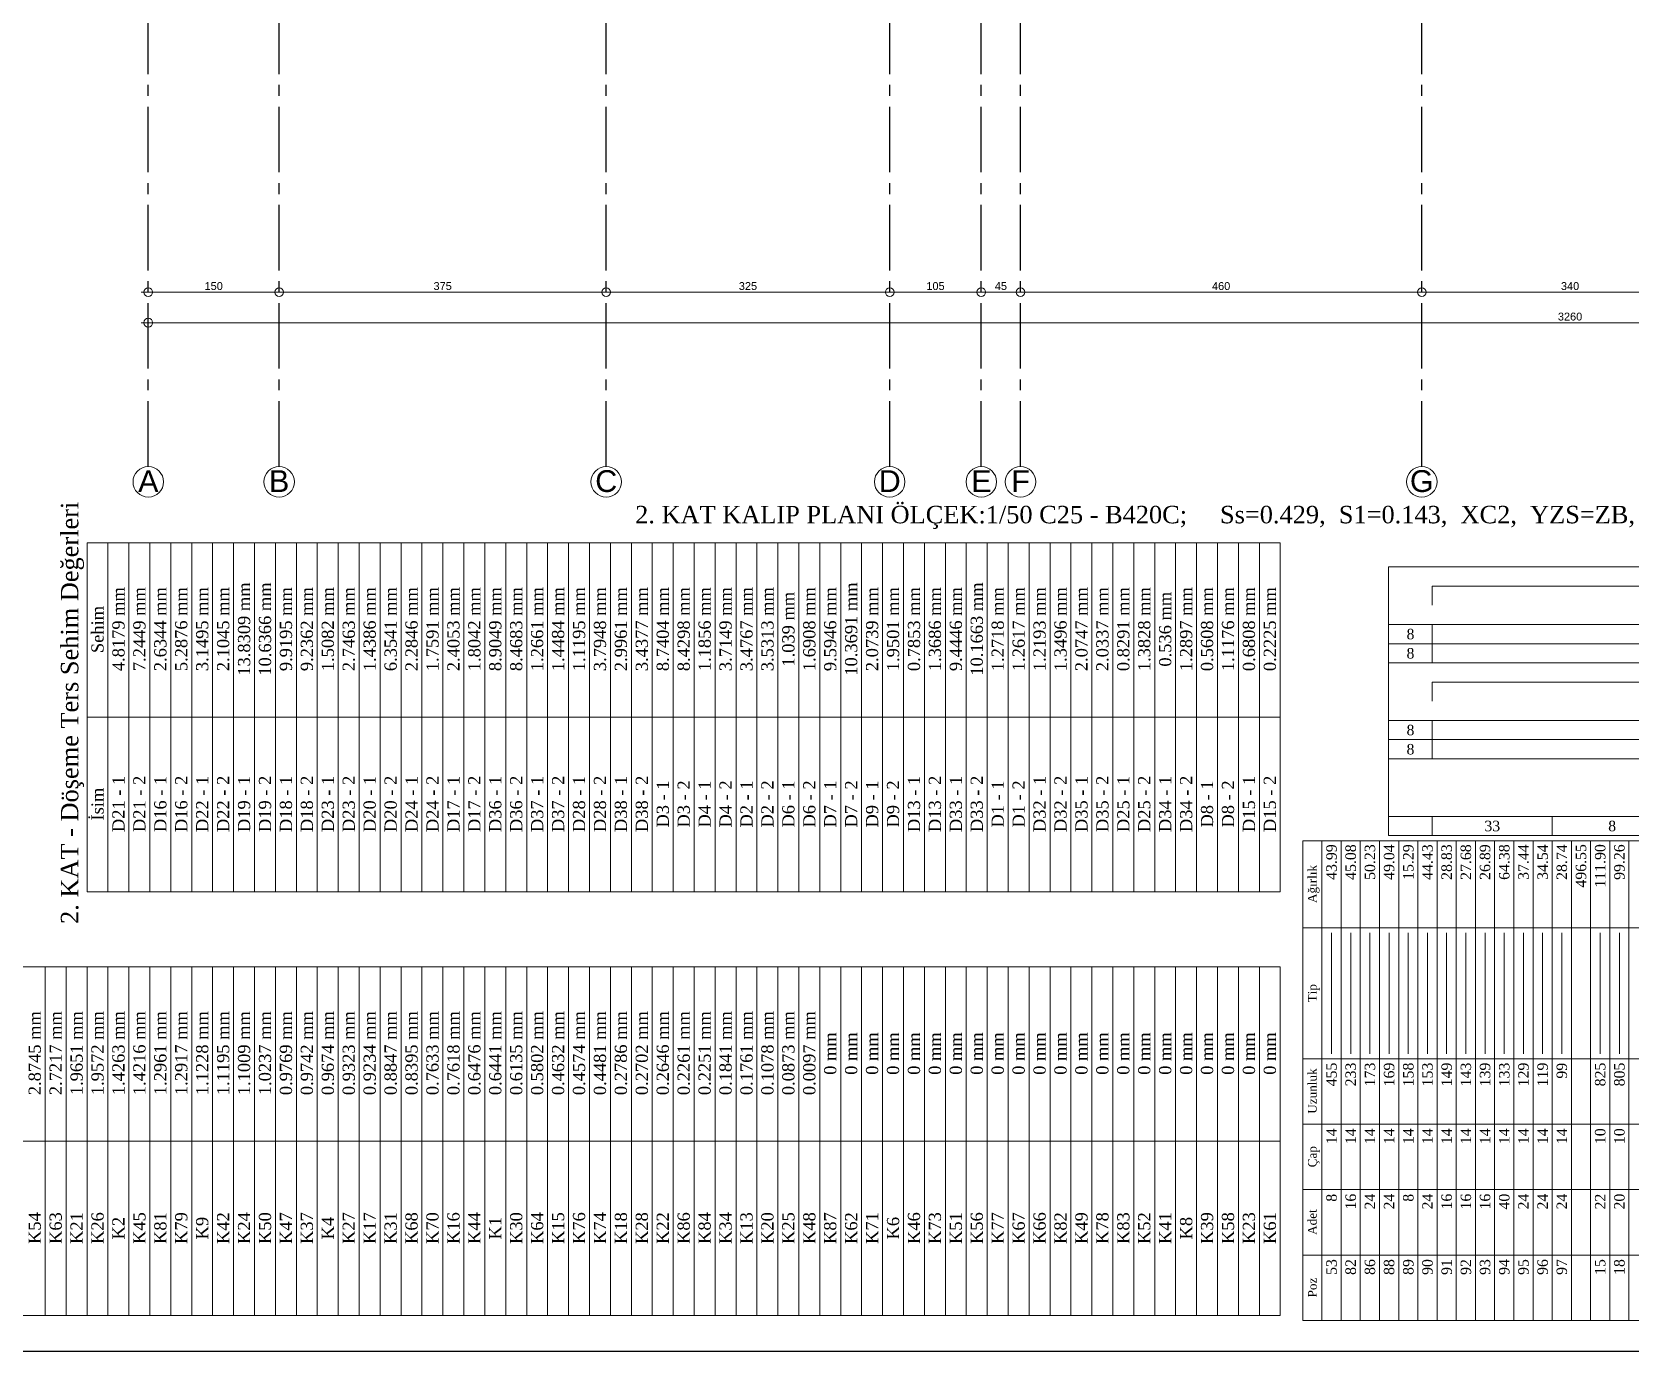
# Model space of a CAD drawing. Header units: millimetres. Extents: x 2232 to 85269, y -3593 to 5869.
# Drawn here: x 55602 to 57435, y 1369 to 2881 of the extents above; entities that cross this region are included whole.
import ezdxf

# ---------------------------------------------------------------- set-up
doc = ezdxf.new("R2010")
doc.units = ezdxf.units.MM
doc.linetypes.add('CENTER2', pattern=[112.5, 75, -12.5, 12.5, -12.5])
doc.linetypes.add('DASHDOT2', pattern=[12.7, 6.35, -3.175, 0, -3.175])
doc.layers.add('aks', color=251, linetype='DASHDOT2', lineweight=35)
for name, color, linetype in [('Donatı Metraj Tablosu', 7, 'Continuous'), ('Standart', 7, 'Continuous'), ('Ölçülendirme', 7, 'Continuous')]:
    doc.layers.add(name, color=color, linetype=linetype)
doc.styles.add('arial_1_18', font='arial.ttf', dxfattribs={"height": 0.2})
doc.styles.add('symbol_1_18', font='symbol.ttf', dxfattribs={"height": 0.2})
doc.styles.add('times new roman_1_18', font='times.ttf', dxfattribs={"height": 0.2})

# ---------------------------------------------------------------- blocks, each defined once
blk = doc.blocks.new('IDE539Entity3895')
at = {"layer": 'aks', "color": 251, "linetype": 'CENTER2', "lineweight": -3}
blk.add_lwpolyline([(955, -528), (955, 0)], dxfattribs=at)
blk = doc.blocks.new('IDE539Entity3898')
at = {"layer": 'aks', "color": 30, "linetype": 'Continuous', "lineweight": 5}
blk.add_circle((955, -545.5), 17.5, dxfattribs=at)
blk = doc.blocks.new('IDE539Entity3899')
at = {"layer": 'aks', "color": 1, "linetype": 'Continuous', "lineweight": 5, "style": 'arial_1_18'}
blk.add_text('E', height=25, dxfattribs=at).set_placement((943.4, -557.1))
blk = doc.blocks.new('IDE539Entity3944')
at = {"layer": 'aks', "color": 251, "linetype": 'CENTER2', "lineweight": -3}
blk.add_lwpolyline([(1460, -528), (1460, 0)], dxfattribs=at)
blk = doc.blocks.new('IDE539Entity3947')
at = {"layer": 'aks', "color": 30, "linetype": 'Continuous', "lineweight": 5}
blk.add_circle((1460, -545.5), 17.5, dxfattribs=at)
blk = doc.blocks.new('IDE539Entity3948')
at = {"layer": 'aks', "color": 1, "linetype": 'Continuous', "lineweight": 5, "style": 'arial_1_18'}
blk.add_text('G', height=25, dxfattribs=at).set_placement((1446.4, -557.1))
blk = doc.blocks.new('IDE539Entity3951')
at = {"layer": 'aks', "color": 251, "linetype": 'CENTER2', "lineweight": -3}
blk.add_lwpolyline([(850, -528), (850, 0)], dxfattribs=at)
blk = doc.blocks.new('IDE539Entity3954')
at = {"layer": 'aks', "color": 30, "linetype": 'Continuous', "lineweight": 5}
blk.add_circle((850, -545.5), 17.5, dxfattribs=at)
blk = doc.blocks.new('IDE539Entity3955')
at = {"layer": 'aks', "color": 1, "linetype": 'Continuous', "lineweight": 5, "style": 'arial_1_18'}
blk.add_text('D', height=25, dxfattribs=at).set_placement((837.4, -557.1))
blk = doc.blocks.new('IDE539Entity3958')
at = {"layer": 'aks', "color": 251, "linetype": 'CENTER2', "lineweight": -3}
blk.add_lwpolyline([(1000, -528), (1000, 0)], dxfattribs=at)
blk = doc.blocks.new('IDE539Entity3961')
at = {"layer": 'aks', "color": 30, "linetype": 'Continuous', "lineweight": 5}
blk.add_circle((1000, -545.5), 17.5, dxfattribs=at)
blk = doc.blocks.new('IDE539Entity3962')
at = {"layer": 'aks', "color": 1, "linetype": 'Continuous', "lineweight": 5, "style": 'arial_1_18'}
blk.add_text('F', height=25, dxfattribs=at).set_placement((989.3, -557.1))
blk = doc.blocks.new('IDE539Entity3965')
at = {"layer": 'aks', "color": 251, "linetype": 'CENTER2', "lineweight": -3}
blk.add_lwpolyline([(525, -528), (525, 0)], dxfattribs=at)
blk = doc.blocks.new('IDE539Entity3968')
at = {"layer": 'aks', "color": 30, "linetype": 'Continuous', "lineweight": 5}
blk.add_circle((525, -545.5), 17.5, dxfattribs=at)
blk = doc.blocks.new('IDE539Entity3969')
at = {"layer": 'aks', "color": 1, "linetype": 'Continuous', "lineweight": 5, "style": 'arial_1_18'}
blk.add_text('C', height=25, dxfattribs=at).set_placement((512.4, -557.1))
blk = doc.blocks.new('IDE539Entity4028')
at = {"layer": 'aks', "color": 251, "linetype": 'CENTER2', "lineweight": -3}
blk.add_lwpolyline([(0, -528), (0, 0)], dxfattribs=at)
blk = doc.blocks.new('IDE539Entity4031')
at = {"layer": 'aks', "color": 30, "linetype": 'Continuous', "lineweight": 5}
blk.add_circle((0, -545.5), 17.5, dxfattribs=at)
blk = doc.blocks.new('IDE539Entity4032')
at = {"layer": 'aks', "color": 1, "linetype": 'Continuous', "lineweight": 5, "style": 'arial_1_18'}
blk.add_text('A', height=25, dxfattribs=at).set_placement((-11.6, -557.1))
blk = doc.blocks.new('IDE539Entity4035')
at = {"layer": 'aks', "color": 251, "linetype": 'CENTER2', "lineweight": -3}
blk.add_lwpolyline([(150, -528), (150, 0)], dxfattribs=at)
blk = doc.blocks.new('IDE539Entity4038')
at = {"layer": 'aks', "color": 30, "linetype": 'Continuous', "lineweight": 5}
blk.add_circle((150, -545.5), 17.5, dxfattribs=at)
blk = doc.blocks.new('IDE539Entity4039')
at = {"layer": 'aks', "color": 1, "linetype": 'Continuous', "lineweight": 5, "style": 'arial_1_18'}
blk.add_text('B', height=25, dxfattribs=at).set_placement((138.4, -557.1))
blk = doc.blocks.new('IDE539Entity5143')
at = {"layer": 'Ölçülendirme', "color": 1, "linetype": 'Continuous', "lineweight": 5}
for points in [[(-8, -328), (3268, -328)], [(-8, -363), (3268, -363)]]:
    blk.add_lwpolyline(points, dxfattribs=at)
for centre in [(0, -328), (150, -328), (525, -328), (850, -328), (955, -328), (1000, -328), (1460, -328), (0, -363)]:
    blk.add_circle(centre, 5, dxfattribs=at)
at = {"layer": 'Ölçülendirme', "color": 1, "linetype": 'Continuous', "lineweight": 5, "style": 'arial_1_18'}
for s, p in [('150', (64.5, -325.5)), ('375', (327, -325.5)), ('325', (677, -325.5)), ('105', (892, -325.5)), ('45', (970.5, -325.5)), ('460', (1219.5, -325.5)), ('340', (1619.5, -325.5)), ('3260', (1616, -360.5))]:
    blk.add_text(s, height=9, dxfattribs=at).set_placement(p)
blk = doc.blocks.new('IDE539Entity5150')
at = {"layer": 'Donatı Metraj Tablosu', "color": 1, "linetype": 'Continuous', "lineweight": 5}
for points in [[(3938, 1616), (4488, 1616)], [(3938, 1616), (3938, -628)], [(4013, 1616), (4013, -584)], [(4088, 1616), (4088, -584)], [(4163, 1616), (4163, -584)], [(4238, 1616), (4238, -584)], [(4388, 1616), (4388, -584)], [(4488, 1616), (4488, -628)], [(3938, 1594), (4488, 1594)], [(4243.5, 1583), (4382.5, 1583)], [(3938, 1572), (4488, 1572)], [(4243.5, 1561), (4382.5, 1561)], [(3938, 1550), (4488, 1550)], [(4243.5, 1539), (4382.5, 1539)], [(3938, 1528), (4488, 1528)], [(3938, 1506), (4488, 1506)], [(4243.5, 1517), (4382.5, 1517)], [(3938, 1484), (4488, 1484)], [(4243.5, 1495), (4382.5, 1495)], [(4243.5, 1473), (4382.5, 1473)], [(3938, 1462), (4488, 1462)], [(4243.5, 1451), (4382.5, 1451)], [(3938, 1440), (4488, 1440)], [(3938, 1418), (4488, 1418)], [(4243.5, 1429), (4382.5, 1429)], [(3938, 1396), (4488, 1396)], [(4243.5, 1407), (4382.5, 1407)], [(4243.5, 1385), (4382.5, 1385)], [(3938, 1374), (4488, 1374)], [(4243.5, 1363), (4382.5, 1363)], [(3938, 1352), (4488, 1352)], [(4243.5, 1341), (4382.5, 1341)], [(3938, 1330), (4488, 1330)], [(3938, 1308), (4488, 1308)], [(4243.5, 1319), (4382.5, 1319)], [(3938, 1286), (4488, 1286)], [(4243.5, 1275), (4382.5, 1275)], [(3938, 1264), (4488, 1264)], [(4243.5, 1253), (4382.5, 1253)], [(3938, 1242), (4488, 1242)]]:
    blk.add_lwpolyline(points, dxfattribs=at)
at = {"layer": 'Donatı Metraj Tablosu', "color": 1, "linetype": 'Continuous', "lineweight": 5, "style": 'times new roman_1_18'}
for s, height, p in [('Poz', 10, (3964.4, 1600)), ('Adet', 10, (4036.1, 1600)), ('Çap', 10, (4113.6, 1600)), ('Uzunluk', 10, (4175, 1600)), ('Tip', 10, (4302.7, 1600)), ('Ağırlık', 10, (4416.6, 1600)), ('53', 12, (3990.2, 1577)), ('8', 12, (4074.1, 1577)), ('14', 12, (4140.2, 1577)), ('455', 12, (4206.4, 1577)), ('43.99', 12, (4443.1, 1577)), ('82', 12, (3990.2, 1555)), ('16', 12, (4065.2, 1555)), ('14', 12, (4140.2, 1555)), ('233', 12, (4206.4, 1555)), ('45.08', 12, (4443.1, 1555)), ('86', 12, (3990.2, 1533)), ('24', 12, (4065.2, 1533)), ('14', 12, (4140.2, 1533)), ('173', 12, (4206.4, 1533)), ('50.23', 12, (4443.1, 1533)), ('88', 12, (3990.2, 1511)), ('24', 12, (4065.2, 1511)), ('14', 12, (4140.2, 1511)), ('169', 12, (4206.4, 1511)), ('49.04', 12, (4443.1, 1511)), ('89', 12, (3990.2, 1489)), ('8', 12, (4074.1, 1489)), ('14', 12, (4140.2, 1489)), ('158', 12, (4206.4, 1489)), ('15.29', 12, (4443.1, 1489)), ('90', 12, (3990.2, 1467)), ('24', 12, (4065.2, 1467)), ('14', 12, (4140.2, 1467)), ('153', 12, (4206.4, 1467)), ('44.43', 12, (4443.1, 1467)), ('91', 12, (3990.2, 1445)), ('16', 12, (4065.2, 1445)), ('14', 12, (4140.2, 1445)), ('149', 12, (4206.4, 1445)), ('28.83', 12, (4443.1, 1445)), ('92', 12, (3990.2, 1423)), ('16', 12, (4065.2, 1423)), ('14', 12, (4140.2, 1423)), ('143', 12, (4206.4, 1423)), ('27.68', 12, (4443.1, 1423)), ('93', 12, (3990.2, 1401)), ('16', 12, (4065.2, 1401)), ('14', 12, (4140.2, 1401)), ('139', 12, (4206.4, 1401)), ('26.89', 12, (4443.1, 1401)), ('94', 12, (3990.2, 1379)), ('40', 12, (4065.2, 1379)), ('14', 12, (4140.2, 1379)), ('133', 12, (4206.4, 1379)), ('64.38', 12, (4443.1, 1379)), ('95', 12, (3990.2, 1357)), ('24', 12, (4065.2, 1357)), ('14', 12, (4140.2, 1357)), ('129', 12, (4206.4, 1357)), ('37.44', 12, (4443.1, 1357)), ('96', 12, (3990.2, 1335)), ('24', 12, (4065.2, 1335)), ('14', 12, (4140.2, 1335)), ('119', 12, (4206.4, 1335)), ('34.54', 12, (4443.1, 1335)), ('97', 12, (3990.2, 1313)), ('24', 12, (4065.2, 1313)), ('14', 12, (4140.2, 1313)), ('99', 12, (4215.2, 1313)), ('28.74', 12, (4443.1, 1313)), ('496.55', 12, (4434.2, 1291)), ('15', 12, (3990.2, 1269)), ('22', 12, (4065.2, 1269)), ('10', 12, (4140.2, 1269)), ('825', 12, (4206.4, 1269)), ('111.90', 12, (4434.2, 1269)), ('18', 12, (3990.2, 1247)), ('20', 12, (4065.2, 1247)), ('10', 12, (4140.2, 1247)), ('805', 12, (4206.4, 1247)), ('99.26', 12, (4443.1, 1247))]:
    blk.add_text(s, height=height, dxfattribs=at).set_placement(p)
blk = doc.blocks.new('IDE539Entity5153')
at = {"layer": 'Donatı Metraj Tablosu', "color": 1, "linetype": 'Continuous', "lineweight": 5}
for points in [[(5938, -320), (6688, -320)], [(5938, -320), (5938, -430)], [(6688, -320), (6688, -430)], [(5988, -342), (6538, -342)], [(5988, -342), (5988, -364)], [(5938, -386), (6688, -386)], [(5988, -386), (5988, -430)], [(6538, -386), (6538, -430)], [(5938, -408), (6688, -408)], [(5938, -430), (6688, -430)], [(5938, -430), (6688, -430)], [(5938, -430), (5938, -540)], [(6688, -430), (6688, -540)], [(5988, -452), (6538, -452)], [(5988, -452), (5988, -474)], [(6538, -452), (6538, -474)], [(5938, -496), (6688, -496)], [(5988, -496), (5988, -540)], [(6538, -496), (6538, -540)], [(5938, -518), (6688, -518)], [(5938, -540), (6688, -540)], [(5938, -540), (6688, -540)], [(5938, -540), (5938, -628)], [(6252, -556.5), (6283.4, -548.3)], [(6283.4, -548.3), (6275.8, -559.1)], [(6688, -540), (6688, -628)], [(6252, -556.5), (6252, -589.5)], [(6285, -556.5), (6275.7, -565.8)], [(6285, -589.5), (6285, -556.5)], [(6252, -589.5), (6285, -589.5)], [(5938, -606), (6688, -606)], [(5988, -606), (5988, -628)], [(6125.5, -606), (6125.5, -628)], [(6263, -606), (6263, -628)], [(6400.5, -606), (6400.5, -628)], [(6538, -606), (6538, -628)], [(5938, -628), (6688, -628)]]:
    blk.add_lwpolyline(points, dxfattribs=at)
for s, height, style, p in [('8', 12, 'times new roman_1_18', (5958.6, -403)), ('714', 12, 'times new roman_1_18', (6249.7, -403)), ('R1', 12, 'symbol_1_18', (6548, -403)), ('12F14', 12, 'symbol_1_18', (6629, -403)), ('8', 12, 'times new roman_1_18', (5958.6, -425)), ('534', 12, 'times new roman_1_18', (6249.7, -425)), ('R3', 12, 'symbol_1_18', (6548, -425)), ('12F14', 12, 'symbol_1_18', (6629, -425)), ('8', 12, 'times new roman_1_18', (5958.6, -513)), ('543', 12, 'times new roman_1_18', (6249.7, -513)), ('R2', 12, 'symbol_1_18', (6548, -513)), ('12F14', 12, 'symbol_1_18', (6629, -513)), ('8', 12, 'times new roman_1_18', (5958.6, -535)), ('438', 12, 'times new roman_1_18', (6249.7, -535)), ('R4', 12, 'symbol_1_18', (6548, -535)), ('12F14', 12, 'symbol_1_18', (6629, -535)), ('13', 9, 'times new roman_1_18', (6259.7, -574.8)), ('33', 12, 'times new roman_1_18', (6047.9, -623)), ('8', 12, 'times new roman_1_18', (6189.8, -623)), ('33', 12, 'times new roman_1_18', (6322.9, -623)), ('8', 12, 'times new roman_1_18', (6464.8, -623)), ('R5', 12, 'symbol_1_18', (6548, -623)), ('220F8', 12, 'symbol_1_18', (6629, -623))]:
    blk.add_text(s, height=height, dxfattribs=dict(at, style=style)).set_placement(p)
blk = doc.blocks.new('IDE539Entity5154')
at = {"layer": 'Donatı Metraj Tablosu', "color": 1, "linetype": 'Continuous', "lineweight": 5}
for points in [[(6738, 1244), (6738, -628)], [(6938, 1244), (6938, -628)], [(7138, 1244), (7138, -628)], [(6738, 788), (7138, 788)], [(6738, 764), (7138, 764)], [(6738, 740), (7138, 740)], [(6738, 716), (7138, 716)], [(6738, 692), (7138, 692)], [(6738, 668), (7138, 668)], [(6738, 644), (7138, 644)], [(6738, 620), (7138, 620)], [(6738, 596), (7138, 596)], [(6738, 572), (7138, 572)], [(6738, 548), (7138, 548)], [(6738, 524), (7138, 524)], [(6738, 500), (7138, 500)], [(6738, 476), (7138, 476)], [(6738, 452), (7138, 452)], [(6738, 428), (7138, 428)], [(6738, 404), (7138, 404)], [(6738, 380), (7138, 380)], [(6738, 356), (7138, 356)], [(6738, 332), (7138, 332)], [(6738, 308), (7138, 308)], [(6738, 284), (7138, 284)], [(6738, 260), (7138, 260)], [(6738, 236), (7138, 236)], [(6738, 212), (7138, 212)], [(6738, 188), (7138, 188)], [(6738, 164), (7138, 164)], [(6738, 140), (7138, 140)], [(6738, 116), (7138, 116)], [(6738, 92), (7138, 92)], [(6738, 68), (7138, 68)], [(6738, 44), (7138, 44)], [(6738, 20), (7138, 20)], [(6738, -4), (7138, -4)], [(6738, -28), (7138, -28)], [(6738, -52), (7138, -52)], [(6738, -76), (7138, -76)], [(6738, -100), (7138, -100)], [(6738, -124), (7138, -124)], [(6738, -148), (7138, -148)], [(6738, -172), (7138, -172)], [(6738, -196), (7138, -196)], [(6738, -220), (7138, -220)], [(6738, -244), (7138, -244)], [(6738, -268), (7138, -268)], [(6738, -292), (7138, -292)], [(6738, -316), (7138, -316)], [(6738, -340), (7138, -340)], [(6738, -364), (7138, -364)], [(6738, -388), (7138, -388)], [(6738, -412), (7138, -412)], [(6738, -436), (7138, -436)], [(6738, -460), (7138, -460)], [(6738, -484), (7138, -484)], [(6738, -508), (7138, -508)], [(6738, -532), (7138, -532)], [(6738, -556), (7138, -556)], [(6738, -580), (7138, -580)], [(6738, -604), (7138, -604)], [(6738, -628), (7138, -628)]]:
    blk.add_lwpolyline(points, dxfattribs=at)
at = {"layer": 'Donatı Metraj Tablosu', "color": 1, "linetype": 'Continuous', "lineweight": 5, "style": 'times new roman_1_18'}
for s, p in [('K54', (6820.2, 793)), ('2.8745 mm', (6990.8, 793)), ('K63', (6820.2, 769)), ('2.7217 mm', (6990.8, 769)), ('K21', (6820.2, 745)), ('1.9651 mm', (6990.8, 745)), ('K26', (6820.2, 721)), ('1.9572 mm', (6990.8, 721)), ('K2', (6825.4, 697)), ('1.4263 mm', (6990.8, 697)), ('K45', (6820.2, 673)), ('1.4216 mm', (6990.8, 673)), ('K81', (6820.2, 649)), ('1.2961 mm', (6990.8, 649)), ('K79', (6820.2, 625)), ('1.2917 mm', (6990.8, 625)), ('K9', (6825.4, 601)), ('1.1228 mm', (6990.8, 601)), ('K42', (6820.2, 577)), ('1.1195 mm', (6990.8, 577)), ('K24', (6820.2, 553)), ('1.1009 mm', (6990.8, 553)), ('K50', (6820.2, 529)), ('1.0237 mm', (6990.8, 529)), ('K47', (6820.2, 505)), ('0.9769 mm', (6990.8, 505)), ('K37', (6820.2, 481)), ('0.9742 mm', (6990.8, 481)), ('K4', (6825.4, 457)), ('0.9674 mm', (6990.8, 457)), ('K27', (6820.2, 433)), ('0.9323 mm', (6990.8, 433)), ('K17', (6820.2, 409)), ('0.9234 mm', (6990.8, 409)), ('K31', (6820.2, 385)), ('0.8847 mm', (6990.8, 385)), ('K68', (6820.2, 361)), ('0.8395 mm', (6990.8, 361)), ('K70', (6820.2, 337)), ('0.7633 mm', (6990.8, 337)), ('K16', (6820.2, 313)), ('0.7618 mm', (6990.8, 313)), ('K44', (6820.2, 289)), ('0.6476 mm', (6990.8, 289)), ('K1', (6825.4, 265)), ('0.6441 mm', (6990.8, 265)), ('K30', (6820.2, 241)), ('0.6135 mm', (6990.8, 241)), ('K64', (6820.2, 217)), ('0.5802 mm', (6990.8, 217)), ('K15', (6820.2, 193)), ('0.4632 mm', (6990.8, 193)), ('0.4574 mm', (6990.8, 169)), ('K76', (6820.2, 169)), ('K74', (6820.2, 145)), ('0.4481 mm', (6990.8, 145)), ('K18', (6820.2, 121)), ('0.2786 mm', (6990.8, 121)), ('K28', (6820.2, 97)), ('0.2702 mm', (6990.8, 97)), ('K22', (6820.2, 73)), ('0.2646 mm', (6990.8, 73)), ('K86', (6820.2, 49)), ('0.2261 mm', (6990.8, 49)), ('K84', (6820.2, 25)), ('0.2251 mm', (6990.8, 25)), ('K34', (6820.2, 1)), ('0.1841 mm', (6990.8, 1)), ('K13', (6820.2, -23)), ('0.1761 mm', (6990.8, -23)), ('K20', (6820.2, -47)), ('0.1078 mm', (6990.8, -47)), ('K25', (6820.2, -71)), ('0.0873 mm', (6990.8, -71)), ('K48', (6820.2, -95)), ('0.0097 mm', (6990.8, -95)), ('K87', (6820.2, -119)), ('0 mm', (7014.1, -119)), ('K62', (6820.2, -143)), ('0 mm', (7014.1, -143)), ('K71', (6820.2, -167)), ('0 mm', (7014.1, -167)), ('K6', (6825.4, -191)), ('0 mm', (7014.1, -191)), ('K46', (6820.2, -215)), ('0 mm', (7014.1, -215)), ('K73', (6820.2, -239)), ('0 mm', (7014.1, -239)), ('K51', (6820.2, -263)), ('0 mm', (7014.1, -263)), ('K56', (6820.2, -287)), ('0 mm', (7014.1, -287)), ('K77', (6820.2, -311)), ('0 mm', (7014.1, -311)), ('K67', (6820.2, -335)), ('0 mm', (7014.1, -335)), ('K66', (6820.2, -359)), ('0 mm', (7014.1, -359)), ('K82', (6820.2, -383)), ('0 mm', (7014.1, -383)), ('K49', (6820.2, -407)), ('0 mm', (7014.1, -407)), ('K78', (6820.2, -431)), ('0 mm', (7014.1, -431)), ('K83', (6820.2, -455)), ('0 mm', (7014.1, -455)), ('K52', (6820.2, -479)), ('0 mm', (7014.1, -479)), ('K41', (6820.2, -503)), ('0 mm', (7014.1, -503)), ('K8', (6825.4, -527)), ('0 mm', (7014.1, -527)), ('K39', (6820.2, -551)), ('0 mm', (7014.1, -551)), ('K58', (6820.2, -575)), ('0 mm', (7014.1, -575)), ('K23', (6820.2, -599)), ('0 mm', (7014.1, -599)), ('K61', (6820.2, -623)), ('0 mm', (7014.1, -623))]:
    blk.add_text(s, height=14, dxfattribs=at).set_placement(p)
blk = doc.blocks.new('IDE539Entity5155')
at = {"layer": 'Donatı Metraj Tablosu', "color": 1, "linetype": 'Continuous', "lineweight": 5}
for points in [[(7224, 740), (7624, 740)], [(7224, 740), (7224, -628)], [(7424, 740), (7424, -628)], [(7624, 740), (7624, -628)], [(7224, 716), (7624, 716)], [(7224, 692), (7624, 692)], [(7224, 668), (7624, 668)], [(7224, 644), (7624, 644)], [(7224, 620), (7624, 620)], [(7224, 596), (7624, 596)], [(7224, 572), (7624, 572)], [(7224, 548), (7624, 548)], [(7224, 524), (7624, 524)], [(7224, 500), (7624, 500)], [(7224, 476), (7624, 476)], [(7224, 452), (7624, 452)], [(7224, 428), (7624, 428)], [(7224, 404), (7624, 404)], [(7224, 380), (7624, 380)], [(7224, 356), (7624, 356)], [(7224, 332), (7624, 332)], [(7224, 308), (7624, 308)], [(7224, 284), (7624, 284)], [(7224, 260), (7624, 260)], [(7224, 236), (7624, 236)], [(7224, 212), (7624, 212)], [(7224, 188), (7624, 188)], [(7224, 164), (7624, 164)], [(7224, 140), (7624, 140)], [(7224, 116), (7624, 116)], [(7224, 92), (7624, 92)], [(7224, 68), (7624, 68)], [(7224, 44), (7624, 44)], [(7224, 20), (7624, 20)], [(7224, -4), (7624, -4)], [(7224, -28), (7624, -28)], [(7224, -52), (7624, -52)], [(7224, -76), (7624, -76)], [(7224, -100), (7624, -100)], [(7224, -124), (7624, -124)], [(7224, -148), (7624, -148)], [(7224, -172), (7624, -172)], [(7224, -196), (7624, -196)], [(7224, -220), (7624, -220)], [(7224, -244), (7624, -244)], [(7224, -268), (7624, -268)], [(7224, -292), (7624, -292)], [(7224, -316), (7624, -316)], [(7224, -340), (7624, -340)], [(7224, -364), (7624, -364)], [(7224, -388), (7624, -388)], [(7224, -412), (7624, -412)], [(7224, -436), (7624, -436)], [(7224, -460), (7624, -460)], [(7224, -484), (7624, -484)], [(7224, -508), (7624, -508)], [(7224, -532), (7624, -532)], [(7224, -556), (7624, -556)], [(7224, -580), (7624, -580)], [(7224, -604), (7624, -604)], [(7224, -628), (7624, -628)]]:
    blk.add_lwpolyline(points, dxfattribs=at)
at = {"layer": 'Donatı Metraj Tablosu', "color": 1, "linetype": 'Continuous', "lineweight": 5, "style": 'times new roman_1_18'}
for s, height, p in [('2. KAT - Döşeme Ters Sehim Değerleri', 20, (7187.1, 750)), ('İsim', 14, (7305.7, 721)), ('Sehim', 14, (7497.6, 721)), ('D21 - 1', 14, (7292.4, 697)), ('4.8179 mm', 14, (7476.9, 697)), ('D21 - 2', 14, (7292.4, 673)), ('7.2449 mm', 14, (7476.9, 673)), ('D16 - 1', 14, (7292.4, 649)), ('2.6344 mm', 14, (7476.9, 649)), ('D16 - 2', 14, (7292.4, 625)), ('5.2876 mm', 14, (7476.9, 625)), ('D22 - 1', 14, (7292.4, 601)), ('3.1495 mm', 14, (7476.9, 601)), ('D22 - 2', 14, (7292.4, 577)), ('2.1045 mm', 14, (7476.9, 577)), ('D19 - 1', 14, (7292.4, 553)), ('13.8309 mm', 14, (7471.7, 553)), ('D19 - 2', 14, (7292.4, 529)), ('10.6366 mm', 14, (7471.7, 529)), ('D18 - 1', 14, (7292.4, 505)), ('9.9195 mm', 14, (7476.9, 505)), ('D18 - 2', 14, (7292.4, 481)), ('9.2362 mm', 14, (7476.9, 481)), ('D23 - 1', 14, (7292.4, 457)), ('1.5082 mm', 14, (7476.9, 457)), ('D23 - 2', 14, (7292.4, 433)), ('2.7463 mm', 14, (7476.9, 433)), ('D20 - 1', 14, (7292.4, 409)), ('1.4386 mm', 14, (7476.9, 409)), ('D20 - 2', 14, (7292.4, 385)), ('6.3541 mm', 14, (7476.9, 385)), ('D24 - 1', 14, (7292.4, 361)), ('2.2846 mm', 14, (7476.9, 361)), ('D24 - 2', 14, (7292.4, 337)), ('1.7591 mm', 14, (7476.9, 337)), ('D17 - 1', 14, (7292.4, 313)), ('2.4053 mm', 14, (7476.9, 313)), ('D17 - 2', 14, (7292.4, 289)), ('1.8042 mm', 14, (7476.9, 289)), ('D36 - 1', 14, (7292.4, 265)), ('8.9049 mm', 14, (7476.9, 265)), ('D36 - 2', 14, (7292.4, 241)), ('8.4683 mm', 14, (7476.9, 241)), ('D37 - 1', 14, (7292.4, 217)), ('1.2661 mm', 14, (7476.9, 217)), ('D37 - 2', 14, (7292.4, 193)), ('1.4484 mm', 14, (7476.9, 193)), ('D28 - 1', 14, (7292.4, 169)), ('1.1195 mm', 14, (7476.9, 169)), ('D28 - 2', 14, (7292.4, 145)), ('3.7948 mm', 14, (7476.9, 145)), ('D38 - 1', 14, (7292.4, 121)), ('2.9961 mm', 14, (7476.9, 121)), ('D38 - 2', 14, (7292.4, 97)), ('3.4377 mm', 14, (7476.9, 97)), ('D3 - 1', 14, (7297.6, 73)), ('8.7404 mm', 14, (7476.9, 73)), ('D3 - 2', 14, (7297.6, 49)), ('8.4298 mm', 14, (7476.9, 49)), ('D4 - 1', 14, (7297.6, 25)), ('1.1856 mm', 14, (7476.9, 25)), ('D4 - 2', 14, (7297.6, 1)), ('3.7149 mm', 14, (7476.9, 1)), ('D2 - 1', 14, (7297.6, -23)), ('3.4767 mm', 14, (7476.9, -23)), ('D2 - 2', 14, (7297.6, -47)), ('3.5313 mm', 14, (7476.9, -47)), ('D6 - 1', 14, (7297.6, -71)), ('1.039 mm', 14, (7482.1, -71)), ('D6 - 2', 14, (7297.6, -95)), ('1.6908 mm', 14, (7476.9, -95)), ('D7 - 1', 14, (7297.6, -119)), ('9.5946 mm', 14, (7476.9, -119)), ('D7 - 2', 14, (7297.6, -143)), ('10.3691 mm', 14, (7471.7, -143)), ('D9 - 1', 14, (7297.6, -167)), ('2.0739 mm', 14, (7476.9, -167)), ('D9 - 2', 14, (7297.6, -191)), ('1.9501 mm', 14, (7476.9, -191)), ('D13 - 1', 14, (7292.4, -215)), ('0.7853 mm', 14, (7476.9, -215)), ('D13 - 2', 14, (7292.4, -239)), ('1.3686 mm', 14, (7476.9, -239)), ('D33 - 1', 14, (7292.4, -263)), ('9.4446 mm', 14, (7476.9, -263)), ('D33 - 2', 14, (7292.4, -287)), ('10.1663 mm', 14, (7471.7, -287)), ('D1 - 1', 14, (7297.6, -311)), ('1.2718 mm', 14, (7476.9, -311)), ('D1 - 2', 14, (7297.6, -335)), ('1.2617 mm', 14, (7476.9, -335)), ('D32 - 1', 14, (7292.4, -359)), ('1.2193 mm', 14, (7476.9, -359)), ('D32 - 2', 14, (7292.4, -383)), ('1.3496 mm', 14, (7476.9, -383)), ('D35 - 1', 14, (7292.4, -407)), ('2.0747 mm', 14, (7476.9, -407)), ('D35 - 2', 14, (7292.4, -431)), ('2.0337 mm', 14, (7476.9, -431)), ('D25 - 1', 14, (7292.4, -455)), ('0.8291 mm', 14, (7476.9, -455)), ('D25 - 2', 14, (7292.4, -479)), ('1.3828 mm', 14, (7476.9, -479)), ('D34 - 1', 14, (7292.4, -503)), ('0.536 mm', 14, (7482.1, -503)), ('D34 - 2', 14, (7292.4, -527)), ('1.2897 mm', 14, (7476.9, -527)), ('D8 - 1', 14, (7297.6, -551)), ('0.5608 mm', 14, (7476.9, -551)), ('D8 - 2', 14, (7297.6, -575)), ('1.1176 mm', 14, (7476.9, -575)), ('D15 - 1', 14, (7292.4, -599)), ('0.6808 mm', 14, (7476.9, -599)), ('D15 - 2', 14, (7292.4, -623)), ('0.2225 mm', 14, (7476.9, -623))]:
    blk.add_text(s, height=height, dxfattribs=at).set_placement(p)

msp = doc.modelspace()

# ---------------------------------------------------------------- linework, layer by layer
msp.add_line((3332.4, 1368.7), (79990.7, 1368.7))

# ---------------------------------------------------------------- block references
at = {"layer": 'aks'}
for name in ['IDE539Entity4028', 'IDE539Entity4035', 'IDE539Entity3965', 'IDE539Entity3951', 'IDE539Entity3895', 'IDE539Entity3958', 'IDE539Entity3944', 'IDE539Entity4031', 'IDE539Entity4038', 'IDE539Entity3968', 'IDE539Entity3954', 'IDE539Entity3898', 'IDE539Entity3961', 'IDE539Entity3947', 'IDE539Entity4032', 'IDE539Entity4039', 'IDE539Entity3969', 'IDE539Entity3955', 'IDE539Entity3899', 'IDE539Entity3962', 'IDE539Entity3948']:
    msp.add_blockref(name, (55735.8, 2910.7), dxfattribs=at)
at = {"layer": 'Standart'}
for name, p in [('IDE539Entity5143', (55735.8, 2910.7)), ('IDE539Entity5153', (51219.7, 2587.7))]:
    msp.add_blockref(name, p, dxfattribs=at)
at = {"layer": 'Standart', "rotation": 90}
for name, p in [('IDE539Entity5155', (56405.6, -5328.7)), ('IDE539Entity5150', (58675.3, -2534.2)), ('IDE539Entity5154', (56405.6, -5328.7))]:
    msp.add_blockref(name, p, dxfattribs=at)

# ---------------------------------------------------------------- texts
at = {"layer": 'Standart', "color": 1, "linetype": 'Continuous', "lineweight": 5, "style": 'times new roman_1_18'}
msp.add_text('2. KAT KALIP PLANI ÖLÇEK:1/50 C25 - B420C;     Ss=0.429,  S1=0.143,  XC2,  YZS=ZB,  BKS=3,  I=1.0,  BYS=7,  DTS=3,  Ta=0.06, Tb=0.30,  RX=4.7,  RY=4.7,  DX=2.5,  DY=2.5', height=20, dxfattribs=at).set_placement((56294, 2317.7))

doc.saveas('drawing.dxf')
